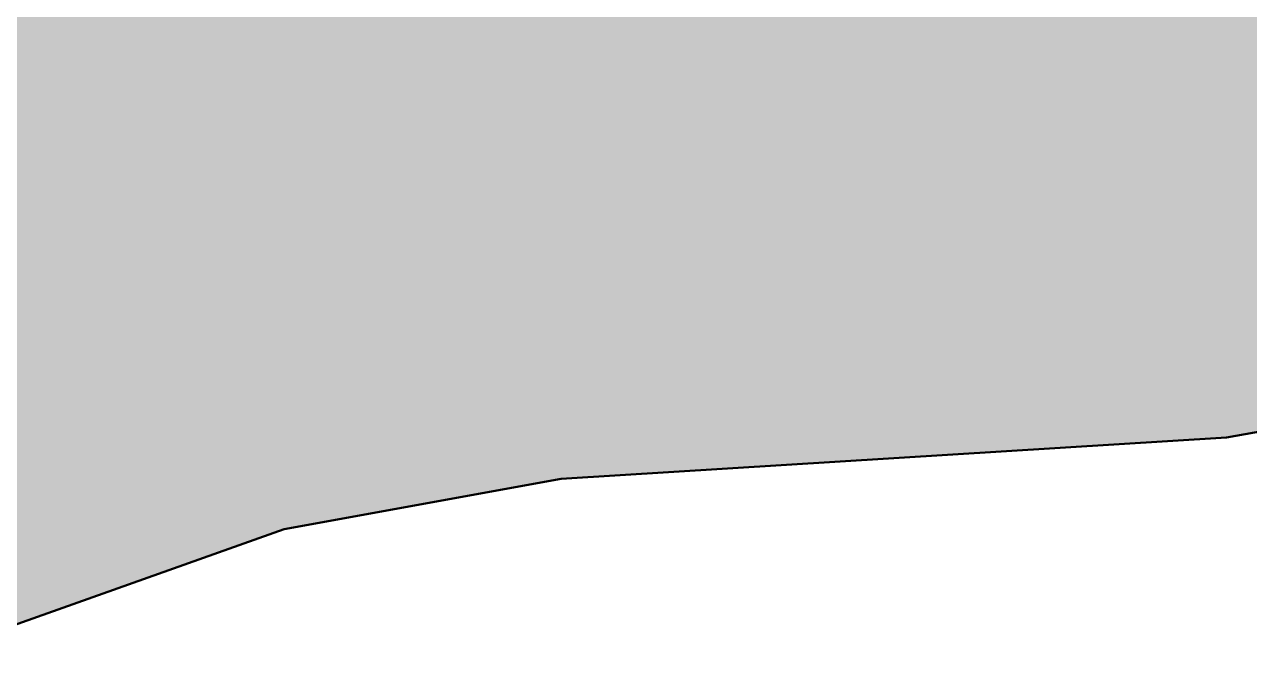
# Model space of a CAD drawing. Header units: metres. Extents: x 222800 to 230200, y 1548340 to 1564214.
# Drawn here: x 226079.3 to 226165.4, y 1558991.4 to 1559036.9 of the extents above; entities that cross this region are included whole.
import ezdxf

# ---------------------------------------------------------------- set-up
doc = ezdxf.new("R2010")
doc.units = ezdxf.units.M
doc.layers.add('G_B.T. ROAD', color=1, linetype='Continuous')
doc.layers.add('plot hatching', color=7, linetype='Continuous')

msp = doc.modelspace()

# ---------------------------------------------------------------- hatches: boundary and pattern name
at = {"layer": 'plot hatching', "true_color": 0xffffdb}
h = msp.add_hatch(color=7, dxfattribs=at)
h.dxf.hatch_style = 1
h.paths.add_polyline_path([(226407.16685, 1559491.53752), (226418.94635, 1559547.96487), (226425.42772, 1559559.52984), (226459.17472, 1559628.05282), (226462.2877, 1559659.8541), (226495.60708, 1559698.4589), (226500.91458, 1559760.63715), (226514.93888, 1559841.78261), (226513.12883, 1559856.25368), (226419.94389, 1559896.81446), (226411.30804, 1559908.14179), (226407.54968, 1559998.68684), (226374.85044, 1560166.82898), (226364.38186, 1560209.25635), (226350.32043, 1560264.53824), (226343.02159, 1560301.547), (226302.32882, 1560262.39167), (226235.03461, 1560202.14717), (226201.51045, 1560158.81693), (226179.98861, 1560132.63659), (226160.6172, 1560105.70598), (226147.13129, 1560077.07052), (226127.1788, 1560028.33537), (226085.47401, 1559992.03988), (226023.72673, 1559974.55831), (225991.88442, 1559959.16265), (225932.31214, 1559951.28416), (225916.51813, 1559937.02963), (225899.63605, 1559897.92412), (225889.90249, 1559860.73743), (225894.82844, 1559838.02151), (225899.14589, 1559817.48773), (225917.84027, 1559782.88385), (225938.85657, 1559719.2939), (225935.34723, 1559646.89915), (225917.17578, 1559587.6901), (225879.83456, 1559538.95562), (225851.1281, 1559510.63932), (225810.0911, 1559488.15253), (225764.11338, 1559463.97241), (225709.28853, 1559439.43438), (225676.07305, 1559417.25096), (225653.31942, 1559409.92158), (225652.57227, 1559404.83859), (225644.40618, 1559342.41464), (225632.58743, 1559252.06876), (225606.52283, 1559201.25787), (225575.87754, 1559141.51728), (225555.82431, 1559102.42506), (225572.65792, 1559101.74547), (225602.59807, 1559089.331), (225619.21669, 1559072.51051), (225630.86262, 1559069.60126), (225643.88824, 1559056.01979), (225652.94953, 1559037.91118), (225661.76132, 1559024.8951), (225680.54055, 1559010.12061), (225729.17889, 1558974.29949), (225732.36682, 1558972.44686), (225735.51938, 1558969.82853), (225768.81091, 1558949.87003), (225792.60392, 1558941.87552), (225849.94726, 1558939.97805), (225916.90495, 1558953.65313), (225983.11086, 1558969.26786), (226034.90824, 1558979.15585), (226097.51378, 1559001.39245), (226116.99779, 1559004.94407), (226163.77509, 1559007.84956), (226212.60012, 1559016.55958), (226212.60012, 1559221.67596), (226415.39478, 1559269.29715), (226417.3489, 1559413.40599), (226412.90414, 1559423.61577)])

# ---------------------------------------------------------------- linework, layer by layer
at = {"layer": 'G_B.T. ROAD', "color": 1, "lineweight": 50}
msp.add_lwpolyline([(225680.54055, 1559010.12061), (225729.17889, 1558974.29949), (225732.36682, 1558972.44686), (225735.51938, 1558969.82853), (225768.81091, 1558949.87003), (225792.60392, 1558941.87552), (225849.94726, 1558939.97805), (225916.90495, 1558953.65313), (225983.11086, 1558969.26786), (226034.90824, 1558979.15585), (226097.51378, 1559001.39245), (226116.99779, 1559004.94407), (226163.77509, 1559007.84956), (226212.60012, 1559016.55958), (226212.60012, 1559221.67596), (226415.39478, 1559269.29715), (226417.3489, 1559413.40599), (226412.90414, 1559423.61577), (226407.16685, 1559491.53752), (226418.94635, 1559547.96487)], dxfattribs=at)

doc.saveas('drawing.dxf')
